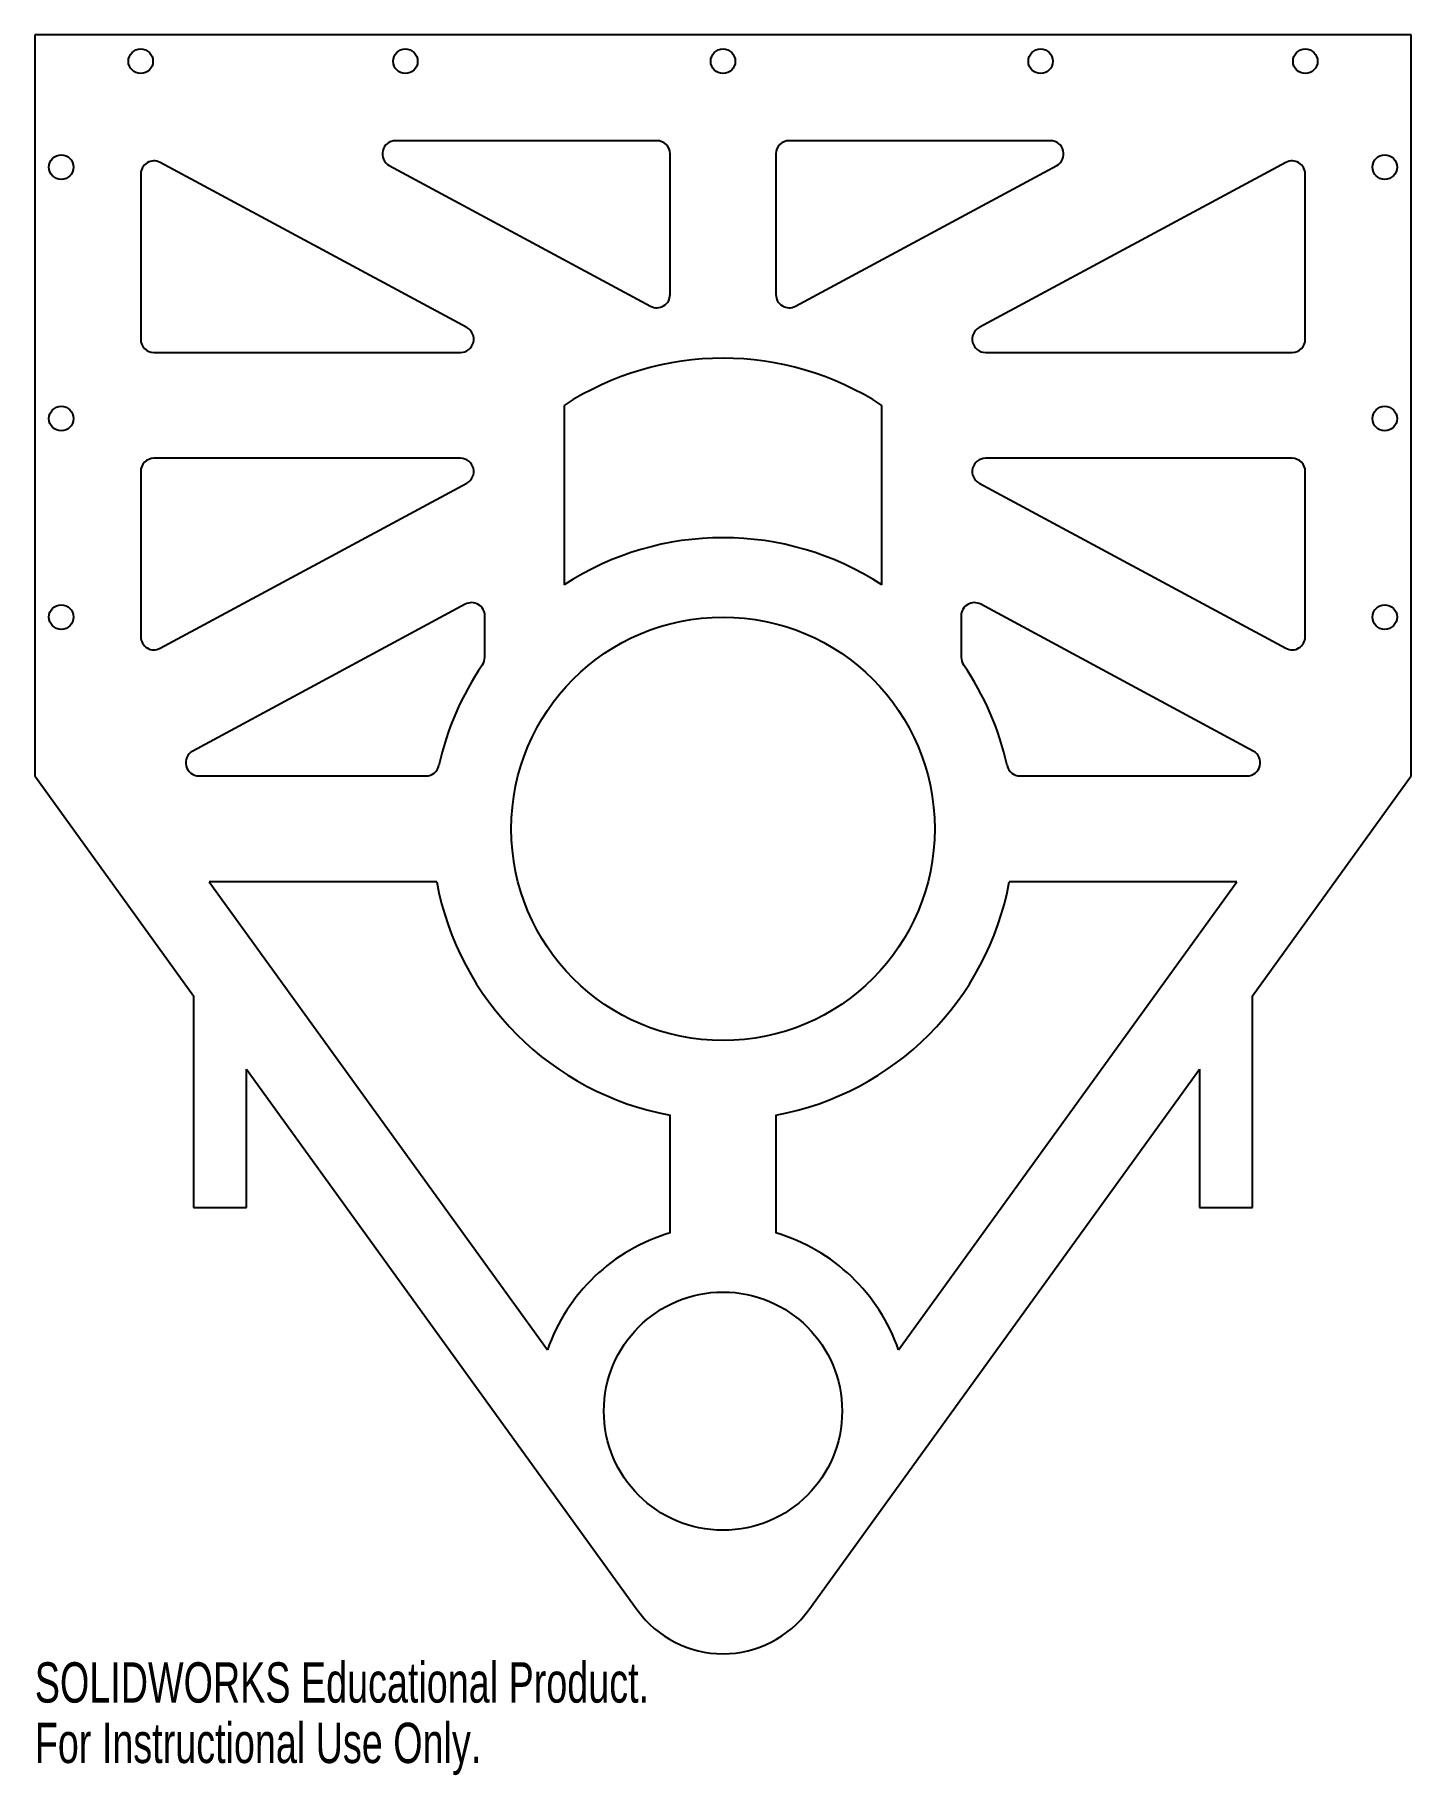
# Model space of a CAD drawing. Header units: inches. Extents: x -3.25 to 3.25, y -6.47 to 1.75.
import ezdxf

# ---------------------------------------------------------------- set-up
doc = ezdxf.new("R2010")
doc.units = ezdxf.units.IN
doc.header["$MEASUREMENT"] = 0
doc.styles.add('SLDTEXTSTYLE0', font='TXT', dxfattribs={"width": 0.7})

msp = doc.modelspace()

# ---------------------------------------------------------------- linework, layer by layer
at = {"color": 7, "linetype": 'Continuous', "lineweight": 25}
for p, q in [((3.25, 1.75), (-3.25, 1.75)), ((-3.25, 1.75), (-3.25, -1.75)), ((3.25, -1.75), (3.25, 1.75)), ((-0.3125, 1.25), (-1.5462, 1.25)), ((1.5462, 1.25), (0.3125, 1.25)), ((-0.25, 0.5232), (-0.25, 1.1875)), ((0.25, 1.1875), (0.25, 0.5232)), ((-2.75, 1.0922), (-2.75, 0.3125)), ((-1.2099, 0.3675), (-2.6579, 1.1472)), ((-1.5758, 1.1325), (-0.3421, 0.4682)), ((0.3421, 0.4682), (1.5758, 1.1325)), ((2.6579, 1.1472), (1.2099, 0.3675)), ((2.75, 0.3125), (2.75, 1.0922)), ((-2.6875, 0.25), (-1.2395, 0.25)), ((1.2395, 0.25), (2.6875, 0.25)), ((-0.75, 0), (-0.75, -0.8476)), ((0.75, -0.8476), (0.75, 0)), ((-2.75, -0.3125), (-2.75, -1.0922)), ((-1.2395, -0.25), (-2.6875, -0.25)), ((2.6875, -0.25), (1.2395, -0.25)), ((2.75, -1.0922), (2.75, -0.3125)), ((-2.6579, -1.1472), (-1.2099, -0.3675)), ((1.2099, -0.3675), (2.6579, -1.1472)), ((-1.2171, -0.9393), (-2.5044, -1.6325)), ((2.5044, -1.6325), (1.2171, -0.9393)), ((-1.125, -1.1899), (-1.125, -0.9943)), ((1.125, -0.9943), (1.125, -1.1899)), ((-3.25, -1.75), (-2.5, -2.7885)), ((-2.4748, -1.75), (-1.4031, -1.75)), ((1.4031, -1.75), (2.4748, -1.75)), ((2.5, -2.7885), (3.25, -1.75)), ((-2.4263, -2.25), (-0.8294, -4.4611)), ((-1.3521, -2.25), (-2.4263, -2.25)), ((0.8294, -4.4611), (2.4263, -2.25)), ((2.4263, -2.25), (1.3521, -2.25)), ((-2.5, -2.7885), (-2.5, -3.7885)), ((2.5, -3.7885), (2.5, -2.7885)), ((-2.25, -3.7885), (-2.25, -3.1346)), ((-2.25, -3.1346), (-0.4053, -5.6888)), ((0.4053, -5.6888), (2.25, -3.1346)), ((2.25, -3.1346), (2.25, -3.7885)), ((-0.25, -3.9081), (-0.25, -3.3521)), ((0.25, -3.3521), (0.25, -3.9081)), ((-2.5, -3.7885), (-2.25, -3.7885)), ((2.25, -3.7885), (2.5, -3.7885))]:
    msp.add_line(p, q, dxfattribs=at)
for centre, radius in [((-2.75, 1.625), 0.058), ((-1.5, 1.625), 0.058), ((0, 1.625), 0.058), ((1.5, 1.625), 0.058), ((2.75, 1.625), 0.058), ((-3.125, 1.125), 0.058), ((3.125, 1.125), 0.058), ((-3.125, -0.0625), 0.058), ((3.125, -0.0625), 0.058), ((-3.125, -1), 0.058), ((3.125, -1), 0.058), ((0, -2), 1), ((0, -4.75), 0.5625)]:
    msp.add_circle(centre, radius, dxfattribs=at)
for centre, radius, start, end in [((-1.5462, 1.1875), 0.0625, 90, 241.69924), ((-0.3125, 1.1875), 0.0625, 0, 90), ((0.3125, 1.1875), 0.0625, 90, 180), ((1.5462, 1.1875), 0.0625, 298.30076, 90), ((-2.6875, 1.0922), 0.0625, 61.69924, 180), ((2.6875, 1.0922), 0.0625, 0, 118.30076), ((-0.3125, 0.5232), 0.0625, 241.69924, 0), ((0.3125, 0.5232), 0.0625, 180, 298.30076), ((-1.2395, 0.3125), 0.0625, 270, 61.69924), ((1.2395, 0.3125), 0.0625, 118.30076, 270), ((-2.6875, 0.3125), 0.0625, 180, 270), ((2.6875, 0.3125), 0.0625, 270, 0), ((0, -1.1524), 1.375, 56.94427, 123.05573), ((-2.6875, -0.3125), 0.0625, 90, 180), ((-1.2395, -0.3125), 0.0625, 298.30076, 90), ((1.2395, -0.3125), 0.0625, 90, 241.69924), ((2.6875, -0.3125), 0.0625, 0, 90), ((0, -2), 1.375, 56.94427, 123.05573), ((-1.1875, -0.9943), 0.0625, 0, 118.30076), ((1.1875, -0.9943), 0.0625, 61.69924, 180), ((-2.6875, -1.0922), 0.0625, 180, 298.30076), ((2.6875, -1.0922), 0.0625, 241.69924, 0), ((0, -2), 1.375, 145.69885, 167.44414), ((-1.1875, -1.1899), 0.0625, 325.69885, 0), ((1.1875, -1.1899), 0.0625, 180, 214.30115), ((0, -2), 1.375, 12.55586, 34.30115), ((-2.4748, -1.6875), 0.0625, 118.30076, 270), ((2.4748, -1.6875), 0.0625, 270, 61.69924), ((-1.4031, -1.6875), 0.0625, 270, 347.44414), ((1.4031, -1.6875), 0.0625, 192.55586, 270), ((0, -2), 1.375, 190.47568, 259.52432), ((0, -2), 1.375, 280.47568, 349.52432), ((0, -4.75), 0.8782, 106.53862, 160.79788), ((0, -4.75), 0.8782, 19.20212, 73.46138), ((0, -5.396), 0.5, 215.83765, 324.16235)]:
    msp.add_arc(centre, radius, start, end, dxfattribs=at)

# ---------------------------------------------------------------- texts
at = {"color": 7, "linetype": 'Continuous', "char_height": 0.1903, "attachment_point": 1, "style": 'SLDTEXTSTYLE0'}
for s, insert in [('SOLIDWORKS Educational Product.', (-3.25, -5.9362)), ('For Instructional Use Only.', (-3.25, -6.2216))]:
    msp.add_mtext(s, dxfattribs=dict(at, insert=insert))

doc.saveas('drawing.dxf')
